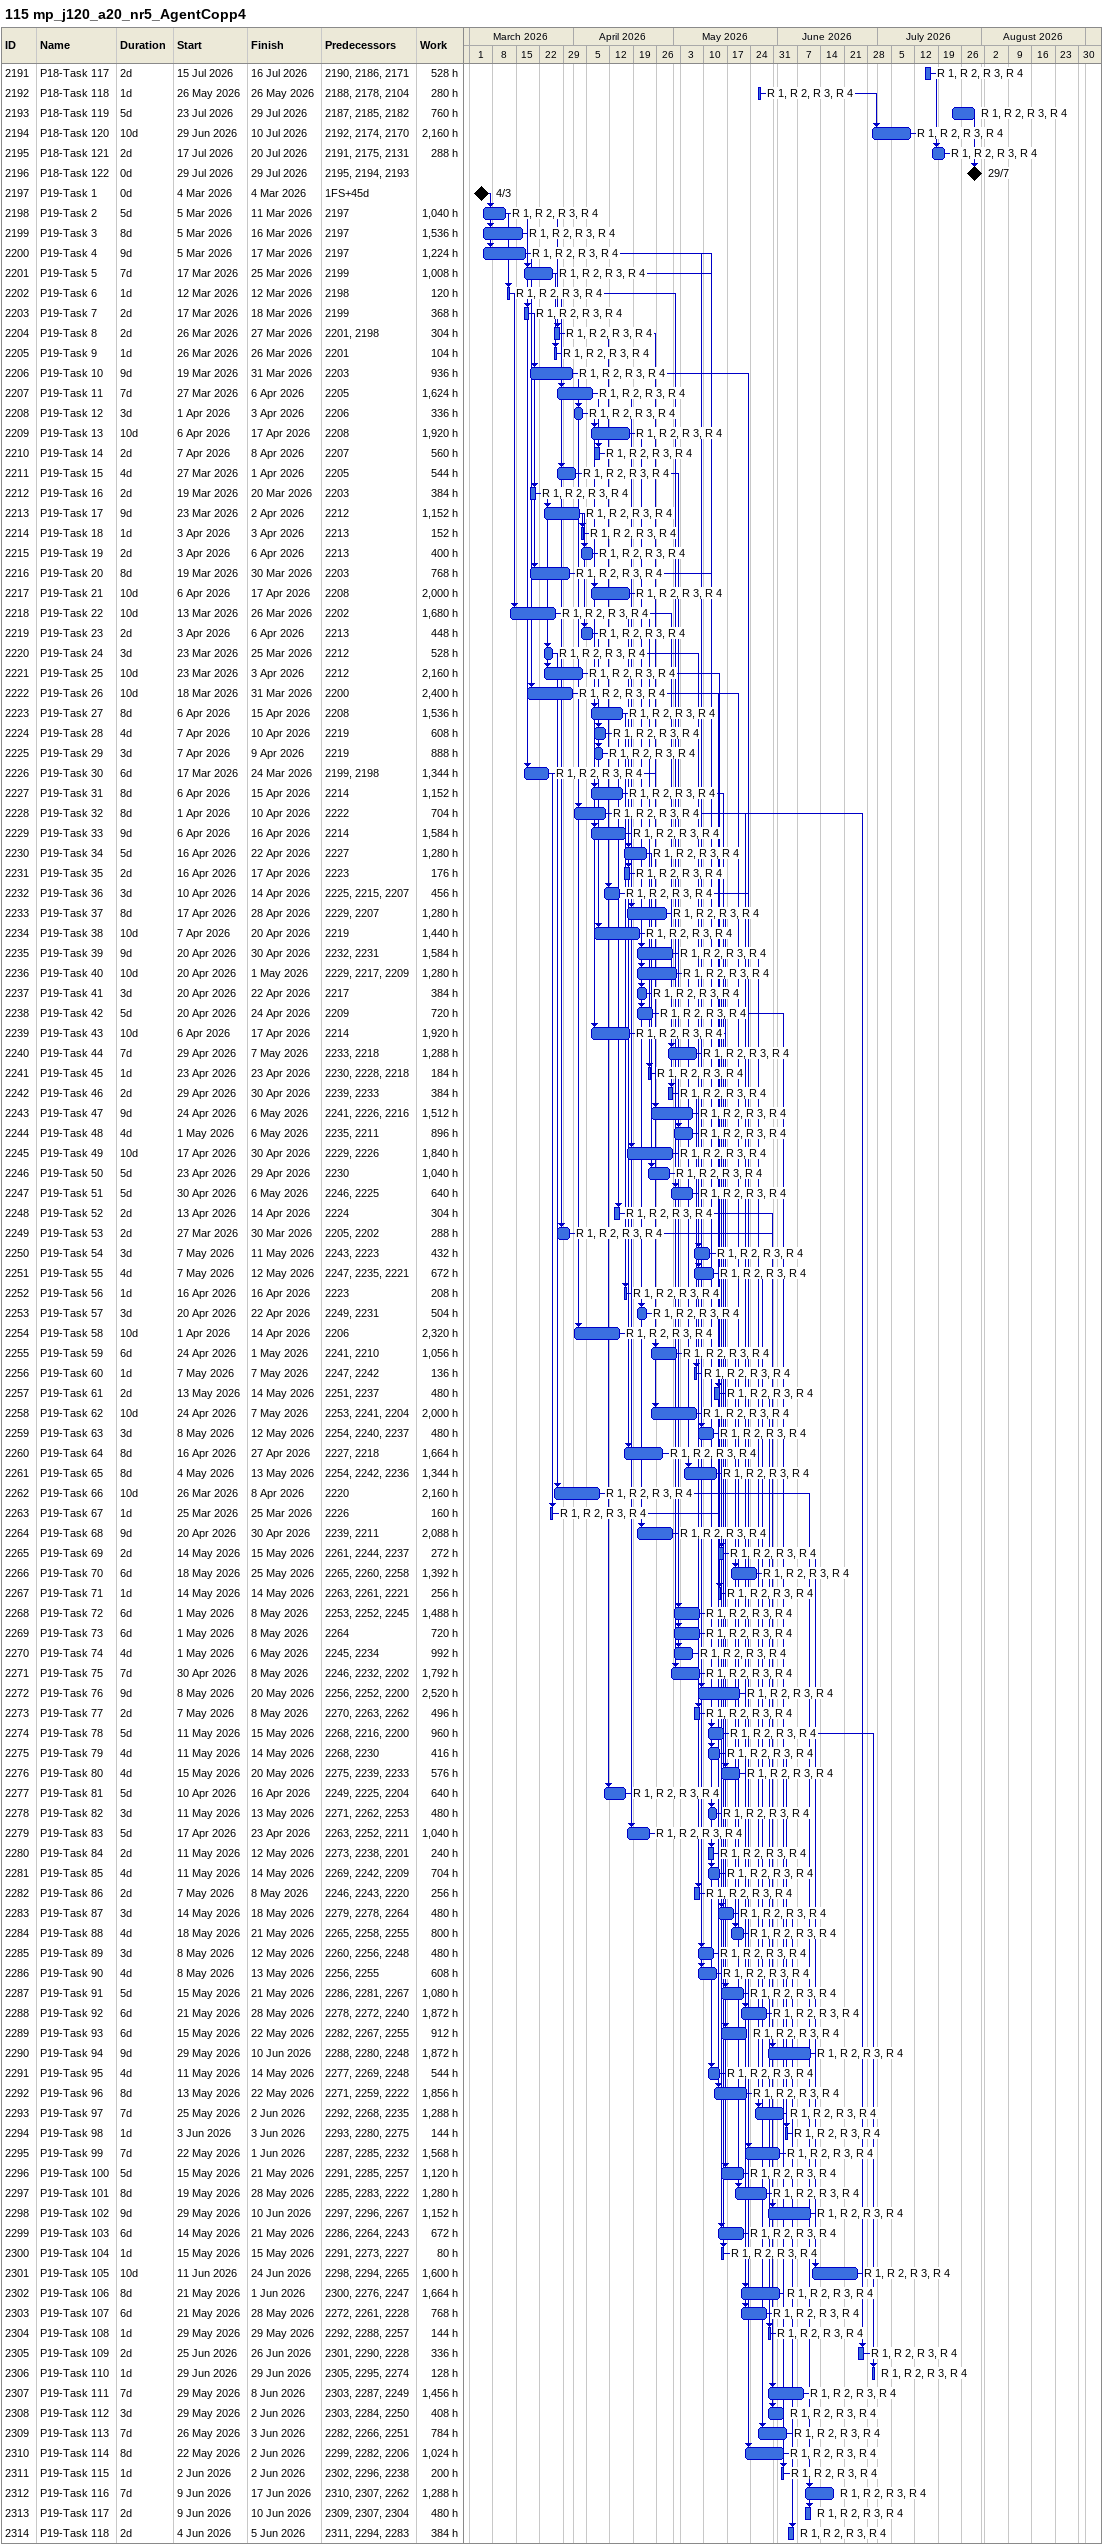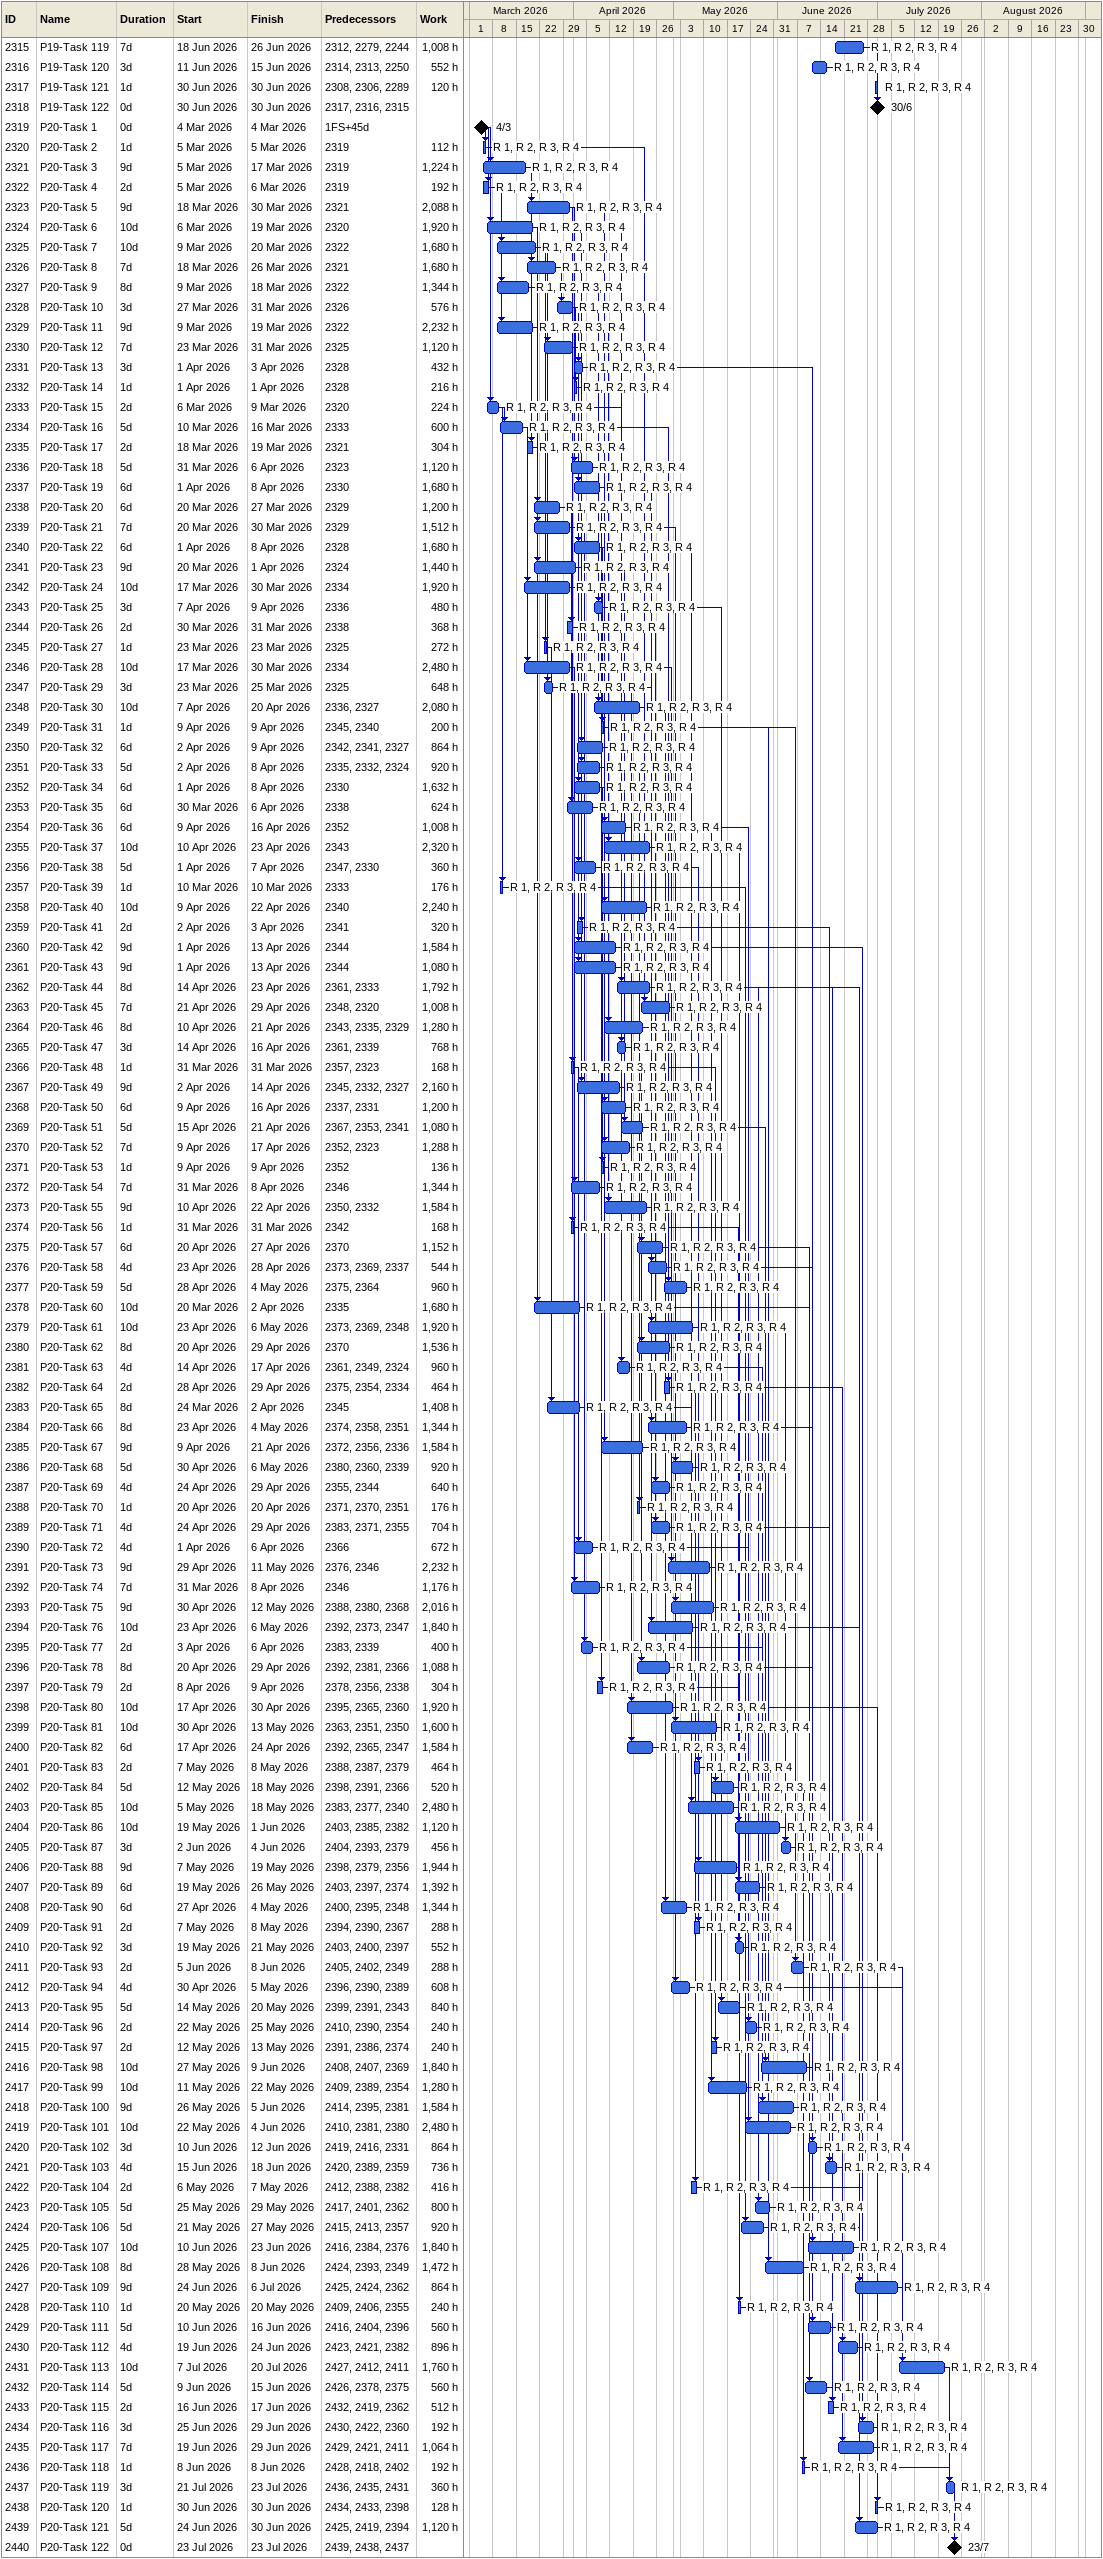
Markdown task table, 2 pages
115 mp_j120_a20_nr5_AgentCopp4

| ID | Task | Duration | Start | Finish | Predecessors | Resources | Work (h) |
|---|---|---|---|---|---|---|---|
| 2191 | P18-Task 117 | 2d | 2026-07-15 | 2026-07-16 | 2190, 2186, 2171 | R 1, R 2, R 3, R 4 | 528 |
| 2192 | P18-Task 118 | 1d | 2026-05-26 | 2026-05-26 | 2188, 2178, 2104 | R 1, R 2, R 3, R 4 | 280 |
| 2193 | P18-Task 119 | 5d | 2026-07-23 | 2026-07-29 | 2187, 2185, 2182 | R 1, R 2, R 3, R 4 | 760 |
| 2194 | P18-Task 120 | 10d | 2026-06-29 | 2026-07-10 | 2192, 2174, 2170 | R 1, R 2, R 3, R 4 | 2160 |
| 2195 | P18-Task 121 | 2d | 2026-07-17 | 2026-07-20 | 2191, 2175, 2131 | R 1, R 2, R 3, R 4 | 288 |
| 2196 | P18-Task 122 | 0d | 2026-07-29 | 2026-07-29 | 2195, 2194, 2193 |  |  |
| 2197 | P19-Task 1 | 0d | 2026-03-04 | 2026-03-04 | 1FS+45d |  |  |
| 2198 | P19-Task 2 | 5d | 2026-03-05 | 2026-03-11 | 2197 | R 1, R 2, R 3, R 4 | 1040 |
| 2199 | P19-Task 3 | 8d | 2026-03-05 | 2026-03-16 | 2197 | R 1, R 2, R 3, R 4 | 1536 |
| 2200 | P19-Task 4 | 9d | 2026-03-05 | 2026-03-17 | 2197 | R 1, R 2, R 3, R 4 | 1224 |
| 2201 | P19-Task 5 | 7d | 2026-03-17 | 2026-03-25 | 2199 | R 1, R 2, R 3, R 4 | 1008 |
| 2202 | P19-Task 6 | 1d | 2026-03-12 | 2026-03-12 | 2198 | R 1, R 2, R 3, R 4 | 120 |
| 2203 | P19-Task 7 | 2d | 2026-03-17 | 2026-03-18 | 2199 | R 1, R 2, R 3, R 4 | 368 |
| 2204 | P19-Task 8 | 2d | 2026-03-26 | 2026-03-27 | 2201, 2198 | R 1, R 2, R 3, R 4 | 304 |
| 2205 | P19-Task 9 | 1d | 2026-03-26 | 2026-03-26 | 2201 | R 1, R 2, R 3, R 4 | 104 |
| 2206 | P19-Task 10 | 9d | 2026-03-19 | 2026-03-31 | 2203 | R 1, R 2, R 3, R 4 | 936 |
| 2207 | P19-Task 11 | 7d | 2026-03-27 | 2026-04-06 | 2205 | R 1, R 2, R 3, R 4 | 1624 |
| 2208 | P19-Task 12 | 3d | 2026-04-01 | 2026-04-03 | 2206 | R 1, R 2, R 3, R 4 | 336 |
| 2209 | P19-Task 13 | 10d | 2026-04-06 | 2026-04-17 | 2208 | R 1, R 2, R 3, R 4 | 1920 |
| 2210 | P19-Task 14 | 2d | 2026-04-07 | 2026-04-08 | 2207 | R 1, R 2, R 3, R 4 | 560 |
| 2211 | P19-Task 15 | 4d | 2026-03-27 | 2026-04-01 | 2205 | R 1, R 2, R 3, R 4 | 544 |
| 2212 | P19-Task 16 | 2d | 2026-03-19 | 2026-03-20 | 2203 | R 1, R 2, R 3, R 4 | 384 |
| 2213 | P19-Task 17 | 9d | 2026-03-23 | 2026-04-02 | 2212 | R 1, R 2, R 3, R 4 | 1152 |
| 2214 | P19-Task 18 | 1d | 2026-04-03 | 2026-04-03 | 2213 | R 1, R 2, R 3, R 4 | 152 |
| 2215 | P19-Task 19 | 2d | 2026-04-03 | 2026-04-06 | 2213 | R 1, R 2, R 3, R 4 | 400 |
| 2216 | P19-Task 20 | 8d | 2026-03-19 | 2026-03-30 | 2203 | R 1, R 2, R 3, R 4 | 768 |
| 2217 | P19-Task 21 | 10d | 2026-04-06 | 2026-04-17 | 2208 | R 1, R 2, R 3, R 4 | 2000 |
| 2218 | P19-Task 22 | 10d | 2026-03-13 | 2026-03-26 | 2202 | R 1, R 2, R 3, R 4 | 1680 |
| 2219 | P19-Task 23 | 2d | 2026-04-03 | 2026-04-06 | 2213 | R 1, R 2, R 3, R 4 | 448 |
| 2220 | P19-Task 24 | 3d | 2026-03-23 | 2026-03-25 | 2212 | R 1, R 2, R 3, R 4 | 528 |
| 2221 | P19-Task 25 | 10d | 2026-03-23 | 2026-04-03 | 2212 | R 1, R 2, R 3, R 4 | 2160 |
| 2222 | P19-Task 26 | 10d | 2026-03-18 | 2026-03-31 | 2200 | R 1, R 2, R 3, R 4 | 2400 |
| 2223 | P19-Task 27 | 8d | 2026-04-06 | 2026-04-15 | 2208 | R 1, R 2, R 3, R 4 | 1536 |
| 2224 | P19-Task 28 | 4d | 2026-04-07 | 2026-04-10 | 2219 | R 1, R 2, R 3, R 4 | 608 |
| 2225 | P19-Task 29 | 3d | 2026-04-07 | 2026-04-09 | 2219 | R 1, R 2, R 3, R 4 | 888 |
| 2226 | P19-Task 30 | 6d | 2026-03-17 | 2026-03-24 | 2199, 2198 | R 1, R 2, R 3, R 4 | 1344 |
| 2227 | P19-Task 31 | 8d | 2026-04-06 | 2026-04-15 | 2214 | R 1, R 2, R 3, R 4 | 1152 |
| 2228 | P19-Task 32 | 8d | 2026-04-01 | 2026-04-10 | 2222 | R 1, R 2, R 3, R 4 | 704 |
| 2229 | P19-Task 33 | 9d | 2026-04-06 | 2026-04-16 | 2214 | R 1, R 2, R 3, R 4 | 1584 |
| 2230 | P19-Task 34 | 5d | 2026-04-16 | 2026-04-22 | 2227 | R 1, R 2, R 3, R 4 | 1280 |
| 2231 | P19-Task 35 | 2d | 2026-04-16 | 2026-04-17 | 2223 | R 1, R 2, R 3, R 4 | 176 |
| 2232 | P19-Task 36 | 3d | 2026-04-10 | 2026-04-14 | 2225, 2215, 2207 | R 1, R 2, R 3, R 4 | 456 |
| 2233 | P19-Task 37 | 8d | 2026-04-17 | 2026-04-28 | 2229, 2207 | R 1, R 2, R 3, R 4 | 1280 |
| 2234 | P19-Task 38 | 10d | 2026-04-07 | 2026-04-20 | 2219 | R 1, R 2, R 3, R 4 | 1440 |
| 2235 | P19-Task 39 | 9d | 2026-04-20 | 2026-04-30 | 2232, 2231 | R 1, R 2, R 3, R 4 | 1584 |
| 2236 | P19-Task 40 | 10d | 2026-04-20 | 2026-05-01 | 2229, 2217, 2209 | R 1, R 2, R 3, R 4 | 1280 |
| 2237 | P19-Task 41 | 3d | 2026-04-20 | 2026-04-22 | 2217 | R 1, R 2, R 3, R 4 | 384 |
| 2238 | P19-Task 42 | 5d | 2026-04-20 | 2026-04-24 | 2209 | R 1, R 2, R 3, R 4 | 720 |
| 2239 | P19-Task 43 | 10d | 2026-04-06 | 2026-04-17 | 2214 | R 1, R 2, R 3, R 4 | 1920 |
| 2240 | P19-Task 44 | 7d | 2026-04-29 | 2026-05-07 | 2233, 2218 | R 1, R 2, R 3, R 4 | 1288 |
| 2241 | P19-Task 45 | 1d | 2026-04-23 | 2026-04-23 | 2230, 2228, 2218 | R 1, R 2, R 3, R 4 | 184 |
| 2242 | P19-Task 46 | 2d | 2026-04-29 | 2026-04-30 | 2239, 2233 | R 1, R 2, R 3, R 4 | 384 |
| 2243 | P19-Task 47 | 9d | 2026-04-24 | 2026-05-06 | 2241, 2226, 2216 | R 1, R 2, R 3, R 4 | 1512 |
| 2244 | P19-Task 48 | 4d | 2026-05-01 | 2026-05-06 | 2235, 2211 | R 1, R 2, R 3, R 4 | 896 |
| 2245 | P19-Task 49 | 10d | 2026-04-17 | 2026-04-30 | 2229, 2226 | R 1, R 2, R 3, R 4 | 1840 |
| 2246 | P19-Task 50 | 5d | 2026-04-23 | 2026-04-29 | 2230 | R 1, R 2, R 3, R 4 | 1040 |
| 2247 | P19-Task 51 | 5d | 2026-04-30 | 2026-05-06 | 2246, 2225 | R 1, R 2, R 3, R 4 | 640 |
| 2248 | P19-Task 52 | 2d | 2026-04-13 | 2026-04-14 | 2224 | R 1, R 2, R 3, R 4 | 304 |
| 2249 | P19-Task 53 | 2d | 2026-03-27 | 2026-03-30 | 2205, 2202 | R 1, R 2, R 3, R 4 | 288 |
| 2250 | P19-Task 54 | 3d | 2026-05-07 | 2026-05-11 | 2243, 2223 | R 1, R 2, R 3, R 4 | 432 |
| 2251 | P19-Task 55 | 4d | 2026-05-07 | 2026-05-12 | 2247, 2235, 2221 | R 1, R 2, R 3, R 4 | 672 |
| 2252 | P19-Task 56 | 1d | 2026-04-16 | 2026-04-16 | 2223 | R 1, R 2, R 3, R 4 | 208 |
| 2253 | P19-Task 57 | 3d | 2026-04-20 | 2026-04-22 | 2249, 2231 | R 1, R 2, R 3, R 4 | 504 |
| 2254 | P19-Task 58 | 10d | 2026-04-01 | 2026-04-14 | 2206 | R 1, R 2, R 3, R 4 | 2320 |
| 2255 | P19-Task 59 | 6d | 2026-04-24 | 2026-05-01 | 2241, 2210 | R 1, R 2, R 3, R 4 | 1056 |
| 2256 | P19-Task 60 | 1d | 2026-05-07 | 2026-05-07 | 2247, 2242 | R 1, R 2, R 3, R 4 | 136 |
| 2257 | P19-Task 61 | 2d | 2026-05-13 | 2026-05-14 | 2251, 2237 | R 1, R 2, R 3, R 4 | 480 |
| 2258 | P19-Task 62 | 10d | 2026-04-24 | 2026-05-07 | 2253, 2241, 2204 | R 1, R 2, R 3, R 4 | 2000 |
| 2259 | P19-Task 63 | 3d | 2026-05-08 | 2026-05-12 | 2254, 2240, 2237 | R 1, R 2, R 3, R 4 | 480 |
| 2260 | P19-Task 64 | 8d | 2026-04-16 | 2026-04-27 | 2227, 2218 | R 1, R 2, R 3, R 4 | 1664 |
| 2261 | P19-Task 65 | 8d | 2026-05-04 | 2026-05-13 | 2254, 2242, 2236 | R 1, R 2, R 3, R 4 | 1344 |
| 2262 | P19-Task 66 | 10d | 2026-03-26 | 2026-04-08 | 2220 | R 1, R 2, R 3, R 4 | 2160 |
| 2263 | P19-Task 67 | 1d | 2026-03-25 | 2026-03-25 | 2226 | R 1, R 2, R 3, R 4 | 160 |
| 2264 | P19-Task 68 | 9d | 2026-04-20 | 2026-04-30 | 2239, 2211 | R 1, R 2, R 3, R 4 | 2088 |
| 2265 | P19-Task 69 | 2d | 2026-05-14 | 2026-05-15 | 2261, 2244, 2237 | R 1, R 2, R 3, R 4 | 272 |
| 2266 | P19-Task 70 | 6d | 2026-05-18 | 2026-05-25 | 2265, 2260, 2258 | R 1, R 2, R 3, R 4 | 1392 |
| 2267 | P19-Task 71 | 1d | 2026-05-14 | 2026-05-14 | 2263, 2261, 2221 | R 1, R 2, R 3, R 4 | 256 |
| 2268 | P19-Task 72 | 6d | 2026-05-01 | 2026-05-08 | 2253, 2252, 2245 | R 1, R 2, R 3, R 4 | 1488 |
| 2269 | P19-Task 73 | 6d | 2026-05-01 | 2026-05-08 | 2264 | R 1, R 2, R 3, R 4 | 720 |
| 2270 | P19-Task 74 | 4d | 2026-05-01 | 2026-05-06 | 2245, 2234 | R 1, R 2, R 3, R 4 | 992 |
| 2271 | P19-Task 75 | 7d | 2026-04-30 | 2026-05-08 | 2246, 2232, 2202 | R 1, R 2, R 3, R 4 | 1792 |
| 2272 | P19-Task 76 | 9d | 2026-05-08 | 2026-05-20 | 2256, 2252, 2200 | R 1, R 2, R 3, R 4 | 2520 |
| 2273 | P19-Task 77 | 2d | 2026-05-07 | 2026-05-08 | 2270, 2263, 2262 | R 1, R 2, R 3, R 4 | 496 |
| 2274 | P19-Task 78 | 5d | 2026-05-11 | 2026-05-15 | 2268, 2216, 2200 | R 1, R 2, R 3, R 4 | 960 |
| 2275 | P19-Task 79 | 4d | 2026-05-11 | 2026-05-14 | 2268, 2230 | R 1, R 2, R 3, R 4 | 416 |
| 2276 | P19-Task 80 | 4d | 2026-05-15 | 2026-05-20 | 2275, 2239, 2233 | R 1, R 2, R 3, R 4 | 576 |
| 2277 | P19-Task 81 | 5d | 2026-04-10 | 2026-04-16 | 2249, 2225, 2204 | R 1, R 2, R 3, R 4 | 640 |
| 2278 | P19-Task 82 | 3d | 2026-05-11 | 2026-05-13 | 2271, 2262, 2253 | R 1, R 2, R 3, R 4 | 480 |
| 2279 | P19-Task 83 | 5d | 2026-04-17 | 2026-04-23 | 2263, 2252, 2211 | R 1, R 2, R 3, R 4 | 1040 |
| 2280 | P19-Task 84 | 2d | 2026-05-11 | 2026-05-12 | 2273, 2238, 2201 | R 1, R 2, R 3, R 4 | 240 |
| 2281 | P19-Task 85 | 4d | 2026-05-11 | 2026-05-14 | 2269, 2242, 2209 | R 1, R 2, R 3, R 4 | 704 |
| 2282 | P19-Task 86 | 2d | 2026-05-07 | 2026-05-08 | 2246, 2243, 2220 | R 1, R 2, R 3, R 4 | 256 |
| 2283 | P19-Task 87 | 3d | 2026-05-14 | 2026-05-18 | 2279, 2278, 2264 | R 1, R 2, R 3, R 4 | 480 |
| 2284 | P19-Task 88 | 4d | 2026-05-18 | 2026-05-21 | 2265, 2258, 2255 | R 1, R 2, R 3, R 4 | 800 |
| 2285 | P19-Task 89 | 3d | 2026-05-08 | 2026-05-12 | 2260, 2256, 2248 | R 1, R 2, R 3, R 4 | 480 |
| 2286 | P19-Task 90 | 4d | 2026-05-08 | 2026-05-13 | 2256, 2255 | R 1, R 2, R 3, R 4 | 608 |
| 2287 | P19-Task 91 | 5d | 2026-05-15 | 2026-05-21 | 2286, 2281, 2267 | R 1, R 2, R 3, R 4 | 1080 |
| 2288 | P19-Task 92 | 6d | 2026-05-21 | 2026-05-28 | 2278, 2272, 2240 | R 1, R 2, R 3, R 4 | 1872 |
| 2289 | P19-Task 93 | 6d | 2026-05-15 | 2026-05-22 | 2282, 2267, 2255 | R 1, R 2, R 3, R 4 | 912 |
| 2290 | P19-Task 94 | 9d | 2026-05-29 | 2026-06-10 | 2288, 2280, 2248 | R 1, R 2, R 3, R 4 | 1872 |
| 2291 | P19-Task 95 | 4d | 2026-05-11 | 2026-05-14 | 2277, 2269, 2248 | R 1, R 2, R 3, R 4 | 544 |
| 2292 | P19-Task 96 | 8d | 2026-05-13 | 2026-05-22 | 2271, 2259, 2222 | R 1, R 2, R 3, R 4 | 1856 |
| 2293 | P19-Task 97 | 7d | 2026-05-25 | 2026-06-02 | 2292, 2268, 2235 | R 1, R 2, R 3, R 4 | 1288 |
| 2294 | P19-Task 98 | 1d | 2026-06-03 | 2026-06-03 | 2293, 2280, 2275 | R 1, R 2, R 3, R 4 | 144 |
| 2295 | P19-Task 99 | 7d | 2026-05-22 | 2026-06-01 | 2287, 2285, 2232 | R 1, R 2, R 3, R 4 | 1568 |
| 2296 | P19-Task 100 | 5d | 2026-05-15 | 2026-05-21 | 2291, 2285, 2257 | R 1, R 2, R 3, R 4 | 1120 |
| 2297 | P19-Task 101 | 8d | 2026-05-19 | 2026-05-28 | 2285, 2283, 2222 | R 1, R 2, R 3, R 4 | 1280 |
| 2298 | P19-Task 102 | 9d | 2026-05-29 | 2026-06-10 | 2297, 2296, 2267 | R 1, R 2, R 3, R 4 | 1152 |
| 2299 | P19-Task 103 | 6d | 2026-05-14 | 2026-05-21 | 2286, 2264, 2243 | R 1, R 2, R 3, R 4 | 672 |
| 2300 | P19-Task 104 | 1d | 2026-05-15 | 2026-05-15 | 2291, 2273, 2227 | R 1, R 2, R 3, R 4 | 80 |
| 2301 | P19-Task 105 | 10d | 2026-06-11 | 2026-06-24 | 2298, 2294, 2265 | R 1, R 2, R 3, R 4 | 1600 |
| 2302 | P19-Task 106 | 8d | 2026-05-21 | 2026-06-01 | 2300, 2276, 2247 | R 1, R 2, R 3, R 4 | 1664 |
| 2303 | P19-Task 107 | 6d | 2026-05-21 | 2026-05-28 | 2272, 2261, 2228 | R 1, R 2, R 3, R 4 | 768 |
| 2304 | P19-Task 108 | 1d | 2026-05-29 | 2026-05-29 | 2292, 2288, 2257 | R 1, R 2, R 3, R 4 | 144 |
| 2305 | P19-Task 109 | 2d | 2026-06-25 | 2026-06-26 | 2301, 2290, 2228 | R 1, R 2, R 3, R 4 | 336 |
| 2306 | P19-Task 110 | 1d | 2026-06-29 | 2026-06-29 | 2305, 2295, 2274 | R 1, R 2, R 3, R 4 | 128 |
| 2307 | P19-Task 111 | 7d | 2026-05-29 | 2026-06-08 | 2303, 2287, 2249 | R 1, R 2, R 3, R 4 | 1456 |
| 2308 | P19-Task 112 | 3d | 2026-05-29 | 2026-06-02 | 2303, 2284, 2250 | R 1, R 2, R 3, R 4 | 408 |
| 2309 | P19-Task 113 | 7d | 2026-05-26 | 2026-06-03 | 2282, 2266, 2251 | R 1, R 2, R 3, R 4 | 784 |
| 2310 | P19-Task 114 | 8d | 2026-05-22 | 2026-06-02 | 2299, 2282, 2206 | R 1, R 2, R 3, R 4 | 1024 |
| 2311 | P19-Task 115 | 1d | 2026-06-02 | 2026-06-02 | 2302, 2296, 2238 | R 1, R 2, R 3, R 4 | 200 |
| 2312 | P19-Task 116 | 7d | 2026-06-09 | 2026-06-17 | 2310, 2307, 2262 | R 1, R 2, R 3, R 4 | 1288 |
| 2313 | P19-Task 117 | 2d | 2026-06-09 | 2026-06-10 | 2309, 2307, 2304 | R 1, R 2, R 3, R 4 | 480 |
| 2314 | P19-Task 118 | 2d | 2026-06-04 | 2026-06-05 | 2311, 2294, 2283 | R 1, R 2, R 3, R 4 | 384 |
| 2315 | P19-Task 119 | 7d | 2026-06-18 | 2026-06-26 | 2312, 2279, 2244 | R 1, R 2, R 3, R 4 | 1008 |
| 2316 | P19-Task 120 | 3d | 2026-06-11 | 2026-06-15 | 2314, 2313, 2250 | R 1, R 2, R 3, R 4 | 552 |
| 2317 | P19-Task 121 | 1d | 2026-06-30 | 2026-06-30 | 2308, 2306, 2289 | R 1, R 2, R 3, R 4 | 120 |
| 2318 | P19-Task 122 | 0d | 2026-06-30 | 2026-06-30 | 2317, 2316, 2315 |  |  |
| 2319 | P20-Task 1 | 0d | 2026-03-04 | 2026-03-04 | 1FS+45d |  |  |
| 2320 | P20-Task 2 | 1d | 2026-03-05 | 2026-03-05 | 2319 | R 1, R 2, R 3, R 4 | 112 |
| 2321 | P20-Task 3 | 9d | 2026-03-05 | 2026-03-17 | 2319 | R 1, R 2, R 3, R 4 | 1224 |
| 2322 | P20-Task 4 | 2d | 2026-03-05 | 2026-03-06 | 2319 | R 1, R 2, R 3, R 4 | 192 |
| 2323 | P20-Task 5 | 9d | 2026-03-18 | 2026-03-30 | 2321 | R 1, R 2, R 3, R 4 | 2088 |
| 2324 | P20-Task 6 | 10d | 2026-03-06 | 2026-03-19 | 2320 | R 1, R 2, R 3, R 4 | 1920 |
| 2325 | P20-Task 7 | 10d | 2026-03-09 | 2026-03-20 | 2322 | R 1, R 2, R 3, R 4 | 1680 |
| 2326 | P20-Task 8 | 7d | 2026-03-18 | 2026-03-26 | 2321 | R 1, R 2, R 3, R 4 | 1680 |
| 2327 | P20-Task 9 | 8d | 2026-03-09 | 2026-03-18 | 2322 | R 1, R 2, R 3, R 4 | 1344 |
| 2328 | P20-Task 10 | 3d | 2026-03-27 | 2026-03-31 | 2326 | R 1, R 2, R 3, R 4 | 576 |
| 2329 | P20-Task 11 | 9d | 2026-03-09 | 2026-03-19 | 2322 | R 1, R 2, R 3, R 4 | 2232 |
| 2330 | P20-Task 12 | 7d | 2026-03-23 | 2026-03-31 | 2325 | R 1, R 2, R 3, R 4 | 1120 |
| 2331 | P20-Task 13 | 3d | 2026-04-01 | 2026-04-03 | 2328 | R 1, R 2, R 3, R 4 | 432 |
| 2332 | P20-Task 14 | 1d | 2026-04-01 | 2026-04-01 | 2328 | R 1, R 2, R 3, R 4 | 216 |
| 2333 | P20-Task 15 | 2d | 2026-03-06 | 2026-03-09 | 2320 | R 1, R 2, R 3, R 4 | 224 |
| 2334 | P20-Task 16 | 5d | 2026-03-10 | 2026-03-16 | 2333 | R 1, R 2, R 3, R 4 | 600 |
| 2335 | P20-Task 17 | 2d | 2026-03-18 | 2026-03-19 | 2321 | R 1, R 2, R 3, R 4 | 304 |
| 2336 | P20-Task 18 | 5d | 2026-03-31 | 2026-04-06 | 2323 | R 1, R 2, R 3, R 4 | 1120 |
| 2337 | P20-Task 19 | 6d | 2026-04-01 | 2026-04-08 | 2330 | R 1, R 2, R 3, R 4 | 1680 |
| 2338 | P20-Task 20 | 6d | 2026-03-20 | 2026-03-27 | 2329 | R 1, R 2, R 3, R 4 | 1200 |
| 2339 | P20-Task 21 | 7d | 2026-03-20 | 2026-03-30 | 2329 | R 1, R 2, R 3, R 4 | 1512 |
| 2340 | P20-Task 22 | 6d | 2026-04-01 | 2026-04-08 | 2328 | R 1, R 2, R 3, R 4 | 1680 |
| 2341 | P20-Task 23 | 9d | 2026-03-20 | 2026-04-01 | 2324 | R 1, R 2, R 3, R 4 | 1440 |
| 2342 | P20-Task 24 | 10d | 2026-03-17 | 2026-03-30 | 2334 | R 1, R 2, R 3, R 4 | 1920 |
| 2343 | P20-Task 25 | 3d | 2026-04-07 | 2026-04-09 | 2336 | R 1, R 2, R 3, R 4 | 480 |
| 2344 | P20-Task 26 | 2d | 2026-03-30 | 2026-03-31 | 2338 | R 1, R 2, R 3, R 4 | 368 |
| 2345 | P20-Task 27 | 1d | 2026-03-23 | 2026-03-23 | 2325 | R 1, R 2, R 3, R 4 | 272 |
| 2346 | P20-Task 28 | 10d | 2026-03-17 | 2026-03-30 | 2334 | R 1, R 2, R 3, R 4 | 2480 |
| 2347 | P20-Task 29 | 3d | 2026-03-23 | 2026-03-25 | 2325 | R 1, R 2, R 3, R 4 | 648 |
| 2348 | P20-Task 30 | 10d | 2026-04-07 | 2026-04-20 | 2336, 2327 | R 1, R 2, R 3, R 4 | 2080 |
| 2349 | P20-Task 31 | 1d | 2026-04-09 | 2026-04-09 | 2345, 2340 | R 1, R 2, R 3, R 4 | 200 |
| 2350 | P20-Task 32 | 6d | 2026-04-02 | 2026-04-09 | 2342, 2341, 2327 | R 1, R 2, R 3, R 4 | 864 |
| 2351 | P20-Task 33 | 5d | 2026-04-02 | 2026-04-08 | 2335, 2332, 2324 | R 1, R 2, R 3, R 4 | 920 |
| 2352 | P20-Task 34 | 6d | 2026-04-01 | 2026-04-08 | 2330 | R 1, R 2, R 3, R 4 | 1632 |
| 2353 | P20-Task 35 | 6d | 2026-03-30 | 2026-04-06 | 2338 | R 1, R 2, R 3, R 4 | 624 |
| 2354 | P20-Task 36 | 6d | 2026-04-09 | 2026-04-16 | 2352 | R 1, R 2, R 3, R 4 | 1008 |
| 2355 | P20-Task 37 | 10d | 2026-04-10 | 2026-04-23 | 2343 | R 1, R 2, R 3, R 4 | 2320 |
| 2356 | P20-Task 38 | 5d | 2026-04-01 | 2026-04-07 | 2347, 2330 | R 1, R 2, R 3, R 4 | 360 |
| 2357 | P20-Task 39 | 1d | 2026-03-10 | 2026-03-10 | 2333 | R 1, R 2, R 3, R 4 | 176 |
| 2358 | P20-Task 40 | 10d | 2026-04-09 | 2026-04-22 | 2340 | R 1, R 2, R 3, R 4 | 2240 |
| 2359 | P20-Task 41 | 2d | 2026-04-02 | 2026-04-03 | 2341 | R 1, R 2, R 3, R 4 | 320 |
| 2360 | P20-Task 42 | 9d | 2026-04-01 | 2026-04-13 | 2344 | R 1, R 2, R 3, R 4 | 1584 |
| 2361 | P20-Task 43 | 9d | 2026-04-01 | 2026-04-13 | 2344 | R 1, R 2, R 3, R 4 | 1080 |
| 2362 | P20-Task 44 | 8d | 2026-04-14 | 2026-04-23 | 2361, 2333 | R 1, R 2, R 3, R 4 | 1792 |
| 2363 | P20-Task 45 | 7d | 2026-04-21 | 2026-04-29 | 2348, 2320 | R 1, R 2, R 3, R 4 | 1008 |
| 2364 | P20-Task 46 | 8d | 2026-04-10 | 2026-04-21 | 2343, 2335, 2329 | R 1, R 2, R 3, R 4 | 1280 |
| 2365 | P20-Task 47 | 3d | 2026-04-14 | 2026-04-16 | 2361, 2339 | R 1, R 2, R 3, R 4 | 768 |
| 2366 | P20-Task 48 | 1d | 2026-03-31 | 2026-03-31 | 2357, 2323 | R 1, R 2, R 3, R 4 | 168 |
| 2367 | P20-Task 49 | 9d | 2026-04-02 | 2026-04-14 | 2345, 2332, 2327 | R 1, R 2, R 3, R 4 | 2160 |
| 2368 | P20-Task 50 | 6d | 2026-04-09 | 2026-04-16 | 2337, 2331 | R 1, R 2, R 3, R 4 | 1200 |
| 2369 | P20-Task 51 | 5d | 2026-04-15 | 2026-04-21 | 2367, 2353, 2341 | R 1, R 2, R 3, R 4 | 1080 |
| 2370 | P20-Task 52 | 7d | 2026-04-09 | 2026-04-17 | 2352, 2323 | R 1, R 2, R 3, R 4 | 1288 |
| 2371 | P20-Task 53 | 1d | 2026-04-09 | 2026-04-09 | 2352 | R 1, R 2, R 3, R 4 | 136 |
| 2372 | P20-Task 54 | 7d | 2026-03-31 | 2026-04-08 | 2346 | R 1, R 2, R 3, R 4 | 1344 |
| 2373 | P20-Task 55 | 9d | 2026-04-10 | 2026-04-22 | 2350, 2332 | R 1, R 2, R 3, R 4 | 1584 |
| 2374 | P20-Task 56 | 1d | 2026-03-31 | 2026-03-31 | 2342 | R 1, R 2, R 3, R 4 | 168 |
| 2375 | P20-Task 57 | 6d | 2026-04-20 | 2026-04-27 | 2370 | R 1, R 2, R 3, R 4 | 1152 |
| 2376 | P20-Task 58 | 4d | 2026-04-23 | 2026-04-28 | 2373, 2369, 2337 | R 1, R 2, R 3, R 4 | 544 |
| 2377 | P20-Task 59 | 5d | 2026-04-28 | 2026-05-04 | 2375, 2364 | R 1, R 2, R 3, R 4 | 960 |
| 2378 | P20-Task 60 | 10d | 2026-03-20 | 2026-04-02 | 2335 | R 1, R 2, R 3, R 4 | 1680 |
| 2379 | P20-Task 61 | 10d | 2026-04-23 | 2026-05-06 | 2373, 2369, 2348 | R 1, R 2, R 3, R 4 | 1920 |
| 2380 | P20-Task 62 | 8d | 2026-04-20 | 2026-04-29 | 2370 | R 1, R 2, R 3, R 4 | 1536 |
| 2381 | P20-Task 63 | 4d | 2026-04-14 | 2026-04-17 | 2361, 2349, 2324 | R 1, R 2, R 3, R 4 | 960 |
| 2382 | P20-Task 64 | 2d | 2026-04-28 | 2026-04-29 | 2375, 2354, 2334 | R 1, R 2, R 3, R 4 | 464 |
| 2383 | P20-Task 65 | 8d | 2026-03-24 | 2026-04-02 | 2345 | R 1, R 2, R 3, R 4 | 1408 |
| 2384 | P20-Task 66 | 8d | 2026-04-23 | 2026-05-04 | 2374, 2358, 2351 | R 1, R 2, R 3, R 4 | 1344 |
| 2385 | P20-Task 67 | 9d | 2026-04-09 | 2026-04-21 | 2372, 2356, 2336 | R 1, R 2, R 3, R 4 | 1584 |
| 2386 | P20-Task 68 | 5d | 2026-04-30 | 2026-05-06 | 2380, 2360, 2339 | R 1, R 2, R 3, R 4 | 920 |
| 2387 | P20-Task 69 | 4d | 2026-04-24 | 2026-04-29 | 2355, 2344 | R 1, R 2, R 3, R 4 | 640 |
| 2388 | P20-Task 70 | 1d | 2026-04-20 | 2026-04-20 | 2371, 2370, 2351 | R 1, R 2, R 3, R 4 | 176 |
| 2389 | P20-Task 71 | 4d | 2026-04-24 | 2026-04-29 | 2383, 2371, 2355 | R 1, R 2, R 3, R 4 | 704 |
| 2390 | P20-Task 72 | 4d | 2026-04-01 | 2026-04-06 | 2366 | R 1, R 2, R 3, R 4 | 672 |
| 2391 | P20-Task 73 | 9d | 2026-04-29 | 2026-05-11 | 2376, 2346 | R 1, R 2, R 3, R 4 | 2232 |
| 2392 | P20-Task 74 | 7d | 2026-03-31 | 2026-04-08 | 2346 | R 1, R 2, R 3, R 4 | 1176 |
| 2393 | P20-Task 75 | 9d | 2026-04-30 | 2026-05-12 | 2388, 2380, 2368 | R 1, R 2, R 3, R 4 | 2016 |
| 2394 | P20-Task 76 | 10d | 2026-04-23 | 2026-05-06 | 2392, 2373, 2347 | R 1, R 2, R 3, R 4 | 1840 |
| 2395 | P20-Task 77 | 2d | 2026-04-03 | 2026-04-06 | 2383, 2339 | R 1, R 2, R 3, R 4 | 400 |
| 2396 | P20-Task 78 | 8d | 2026-04-20 | 2026-04-29 | 2392, 2381, 2366 | R 1, R 2, R 3, R 4 | 1088 |
| 2397 | P20-Task 79 | 2d | 2026-04-08 | 2026-04-09 | 2378, 2356, 2338 | R 1, R 2, R 3, R 4 | 304 |
| 2398 | P20-Task 80 | 10d | 2026-04-17 | 2026-04-30 | 2395, 2365, 2360 | R 1, R 2, R 3, R 4 | 1920 |
| 2399 | P20-Task 81 | 10d | 2026-04-30 | 2026-05-13 | 2363, 2351, 2350 | R 1, R 2, R 3, R 4 | 1600 |
| 2400 | P20-Task 82 | 6d | 2026-04-17 | 2026-04-24 | 2392, 2365, 2347 | R 1, R 2, R 3, R 4 | 1584 |
| 2401 | P20-Task 83 | 2d | 2026-05-07 | 2026-05-08 | 2388, 2387, 2379 | R 1, R 2, R 3, R 4 | 464 |
| 2402 | P20-Task 84 | 5d | 2026-05-12 | 2026-05-18 | 2398, 2391, 2366 | R 1, R 2, R 3, R 4 | 520 |
| 2403 | P20-Task 85 | 10d | 2026-05-05 | 2026-05-18 | 2383, 2377, 2340 | R 1, R 2, R 3, R 4 | 2480 |
| 2404 | P20-Task 86 | 10d | 2026-05-19 | 2026-06-01 | 2403, 2385, 2382 | R 1, R 2, R 3, R 4 | 1120 |
| 2405 | P20-Task 87 | 3d | 2026-06-02 | 2026-06-04 | 2404, 2393, 2379 | R 1, R 2, R 3, R 4 | 456 |
| 2406 | P20-Task 88 | 9d | 2026-05-07 | 2026-05-19 | 2398, 2379, 2356 | R 1, R 2, R 3, R 4 | 1944 |
| 2407 | P20-Task 89 | 6d | 2026-05-19 | 2026-05-26 | 2403, 2397, 2374 | R 1, R 2, R 3, R 4 | 1392 |
| 2408 | P20-Task 90 | 6d | 2026-04-27 | 2026-05-04 | 2400, 2395, 2348 | R 1, R 2, R 3, R 4 | 1344 |
| 2409 | P20-Task 91 | 2d | 2026-05-07 | 2026-05-08 | 2394, 2390, 2367 | R 1, R 2, R 3, R 4 | 288 |
| 2410 | P20-Task 92 | 3d | 2026-05-19 | 2026-05-21 | 2403, 2400, 2397 | R 1, R 2, R 3, R 4 | 552 |
| 2411 | P20-Task 93 | 2d | 2026-06-05 | 2026-06-08 | 2405, 2402, 2349 | R 1, R 2, R 3, R 4 | 288 |
| 2412 | P20-Task 94 | 4d | 2026-04-30 | 2026-05-05 | 2396, 2390, 2389 | R 1, R 2, R 3, R 4 | 608 |
| 2413 | P20-Task 95 | 5d | 2026-05-14 | 2026-05-20 | 2399, 2391, 2343 | R 1, R 2, R 3, R 4 | 840 |
| 2414 | P20-Task 96 | 2d | 2026-05-22 | 2026-05-25 | 2410, 2390, 2354 | R 1, R 2, R 3, R 4 | 240 |
| 2415 | P20-Task 97 | 2d | 2026-05-12 | 2026-05-13 | 2391, 2386, 2374 | R 1, R 2, R 3, R 4 | 240 |
| 2416 | P20-Task 98 | 10d | 2026-05-27 | 2026-06-09 | 2408, 2407, 2369 | R 1, R 2, R 3, R 4 | 1840 |
| 2417 | P20-Task 99 | 10d | 2026-05-11 | 2026-05-22 | 2409, 2389, 2354 | R 1, R 2, R 3, R 4 | 1280 |
| 2418 | P20-Task 100 | 9d | 2026-05-26 | 2026-06-05 | 2414, 2395, 2381 | R 1, R 2, R 3, R 4 | 1584 |
| 2419 | P20-Task 101 | 10d | 2026-05-22 | 2026-06-04 | 2410, 2381, 2380 | R 1, R 2, R 3, R 4 | 2480 |
| 2420 | P20-Task 102 | 3d | 2026-06-10 | 2026-06-12 | 2419, 2416, 2331 | R 1, R 2, R 3, R 4 | 864 |
| 2421 | P20-Task 103 | 4d | 2026-06-15 | 2026-06-18 | 2420, 2389, 2359 | R 1, R 2, R 3, R 4 | 736 |
| 2422 | P20-Task 104 | 2d | 2026-05-06 | 2026-05-07 | 2412, 2388, 2382 | R 1, R 2, R 3, R 4 | 416 |
| 2423 | P20-Task 105 | 5d | 2026-05-25 | 2026-05-29 | 2417, 2401, 2362 | R 1, R 2, R 3, R 4 | 800 |
| 2424 | P20-Task 106 | 5d | 2026-05-21 | 2026-05-27 | 2415, 2413, 2357 | R 1, R 2, R 3, R 4 | 920 |
| 2425 | P20-Task 107 | 10d | 2026-06-10 | 2026-06-23 | 2416, 2384, 2376 | R 1, R 2, R 3, R 4 | 1840 |
| 2426 | P20-Task 108 | 8d | 2026-05-28 | 2026-06-08 | 2424, 2393, 2349 | R 1, R 2, R 3, R 4 | 1472 |
| 2427 | P20-Task 109 | 9d | 2026-06-24 | 2026-07-06 | 2425, 2424, 2362 | R 1, R 2, R 3, R 4 | 864 |
| 2428 | P20-Task 110 | 1d | 2026-05-20 | 2026-05-20 | 2409, 2406, 2355 | R 1, R 2, R 3, R 4 | 240 |
| 2429 | P20-Task 111 | 5d | 2026-06-10 | 2026-06-16 | 2416, 2404, 2396 | R 1, R 2, R 3, R 4 | 560 |
| 2430 | P20-Task 112 | 4d | 2026-06-19 | 2026-06-24 | 2423, 2421, 2382 | R 1, R 2, R 3, R 4 | 896 |
| 2431 | P20-Task 113 | 10d | 2026-07-07 | 2026-07-20 | 2427, 2412, 2411 | R 1, R 2, R 3, R 4 | 1760 |
| 2432 | P20-Task 114 | 5d | 2026-06-09 | 2026-06-15 | 2426, 2378, 2375 | R 1, R 2, R 3, R 4 | 560 |
| 2433 | P20-Task 115 | 2d | 2026-06-16 | 2026-06-17 | 2432, 2419, 2362 | R 1, R 2, R 3, R 4 | 512 |
| 2434 | P20-Task 116 | 3d | 2026-06-25 | 2026-06-29 | 2430, 2422, 2360 | R 1, R 2, R 3, R 4 | 192 |
| 2435 | P20-Task 117 | 7d | 2026-06-19 | 2026-06-29 | 2429, 2421, 2411 | R 1, R 2, R 3, R 4 | 1064 |
| 2436 | P20-Task 118 | 1d | 2026-06-08 | 2026-06-08 | 2428, 2418, 2402 | R 1, R 2, R 3, R 4 | 192 |
| 2437 | P20-Task 119 | 3d | 2026-07-21 | 2026-07-23 | 2436, 2435, 2431 | R 1, R 2, R 3, R 4 | 360 |
| 2438 | P20-Task 120 | 1d | 2026-06-30 | 2026-06-30 | 2434, 2433, 2398 | R 1, R 2, R 3, R 4 | 128 |
| 2439 | P20-Task 121 | 5d | 2026-06-24 | 2026-06-30 | 2425, 2419, 2394 | R 1, R 2, R 3, R 4 | 1120 |
| 2440 | P20-Task 122 | 0d | 2026-07-23 | 2026-07-23 | 2439, 2438, 2437 |  |  |
